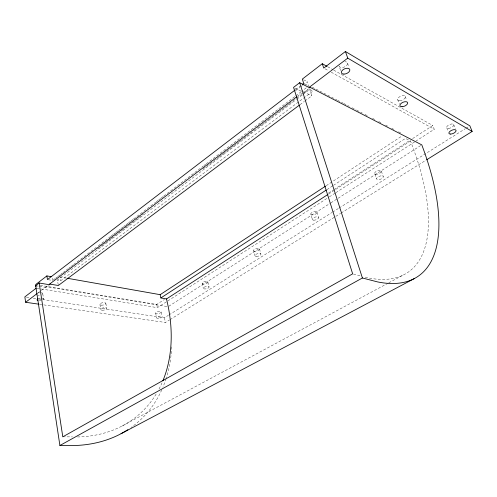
<?xml version="1.0" encoding="UTF-8"?>
<svg xmlns="http://www.w3.org/2000/svg" width="497" height="497" viewBox="0 0 497 497"><rect width="100%" height="100%" fill="white"/><g stroke="black" fill="none" stroke-linecap="round" stroke-linejoin="round"><path stroke-width="0.37" stroke-dasharray="2.48 1.86" d="M374.695 173.391L374.732 172.937A3.522 1.603 -20.4 0 1 378.621 170.452L379.459 170.347A3.522 1.603 -20.4 0 1 379.95 173.111A3.522 1.603 -20.4 0 1 374.695 173.391L376.589 178.852M295.709 89.541L300.026 86.242M295.603 90.659L299.921 87.36M300.536 86.888L302.387 85.478M303.002 85.006L307.32 81.707L308.712 85.987L301.928 91.144M53.272 279.997L55.124 278.587M55.745 278.121L57.596 276.711M58.211 276.245L60.062 274.841M60.677 274.369L62.529 272.965M63.15 272.499L65.616 270.623M66.231 270.151L68.083 268.747M68.698 268.281L70.549 266.87M71.17 266.404L73.022 265M73.637 264.528L97.698 246.251M98.319 245.785L110.657 236.41M111.272 235.945L113.123 234.541M113.738 234.068L115.59 232.664M116.211 232.198L118.062 230.788M118.677 230.322L120.529 228.918M121.144 228.446L122.995 227.042M123.61 226.57L125.461 225.166M126.083 224.7L127.934 223.29M128.549 222.824L130.4 221.42M131.015 220.948L132.867 219.544M133.488 219.071L155.698 202.204M156.313 201.739L158.164 200.328M158.779 199.862L160.63 198.452M161.252 197.986L163.103 196.582M163.718 196.11L203.205 166.122M203.826 165.65L205.671 164.246M206.292 163.78L295.137 96.294M295.758 95.828L301.306 91.61M37.716 293.112L40.735 290.82M41.338 290.366L46.171 286.701L168.104 306.699M297.33 96.35L301.654 93.069M39.468 286.322L46.283 287.44L48.619 285.669M303.785 92.535L308.643 88.864M97.4 248.916L102.966 244.698M103.587 244.232L105.445 242.822M106.066 242.356L107.924 240.952M108.539 240.48L110.396 239.076M111.017 238.61L143.204 214.25M203.248 168.812L218.73 157.102M219.345 156.636L221.202 155.232M221.824 154.76L223.681 153.356M224.296 152.89L226.154 151.486M226.775 151.013L228.632 149.609M229.247 149.143L231.105 147.733M231.726 147.267L233.584 145.863M234.205 145.391L236.063 143.987M236.678 143.521L238.535 142.117M239.156 141.645L241.014 140.241M241.629 139.775L243.487 138.365M244.108 137.899L245.965 136.495M246.58 136.023L258.962 126.654M259.583 126.188L261.441 124.784M262.056 124.312L263.913 122.908M264.534 122.442L266.392 121.038M267.013 120.566L268.871 119.162M269.486 118.696L271.343 117.286M271.965 116.82L273.822 115.416M274.437 114.944L276.295 113.54M276.916 113.074L278.774 111.67M279.389 111.198L281.246 109.794M281.867 109.328L283.725 107.917M284.346 107.451L286.204 106.047M286.819 105.575L288.676 104.171M289.297 103.705L296.106 98.549M296.721 98.083L301.679 94.337M302.294 93.865L309.103 88.715M58.217 284.818L57.435 280.041L296.106 99.698M296.721 99.226L302.288 95.026M302.909 94.554L309.712 89.417L312.973 91.088L60.851 280.631L57.435 280.041M300.002 104.681L304.35 101.425M304.972 100.959L311.805 95.846L309.712 89.417M326.206 185.71L402.092 135.911M326.939 189.612L332.779 185.803M333.431 185.375L405.434 138.408L410.503 140.999L412.609 146.652A215.76 89.795 54.7 0 1 367.55 277.742L363.661 276.723M40.269 285.309L156.71 304.456L164.526 299.393M328.604 193.035L333.164 190.084M333.81 189.661L409.994 140.278M412.597 138.588L432.781 125.505L434.248 129.276L416.008 141.03M328.529 194.06L335.034 189.848M335.686 189.425L410.503 140.999M36.983 288.291L157.387 307.649L167.16 301.356M167.812 300.94L328.716 197.272M329.362 196.849L335.226 193.072M335.879 192.65L415.355 141.446M168.756 306.282L330.25 203.261M330.903 202.844L337.444 198.676M338.097 198.26L421.133 145.286M42.494 299.517L164.439 317.813L168.384 315.334M169.036 314.924L331.928 212.542M332.586 212.126L338.494 208.411M339.153 208.001L465.26 128.735M465.919 128.325L468.547 126.673M39.462 304.27L165.445 322.485L169.39 320.025M170.049 319.614L340.513 213.437M341.172 213.027L426.078 160.146M122.057 426.041L388.095 283.184M388.778 282.818L403.819 274.742M62.796 436.826L72.469 436.888M77.464 436.925L78.868 436.938A163.196 118.298 49 0 0 156.698 393.177M26.384 297.1L29.453 297.56M33.287 298.138L37.89 298.827M38.654 298.939L41.723 299.399M35.685 285.707L38.71 286.197M48.197 279.699L52.657 280.463L52.191 277.556M66.356 278.096L60.255 277.022L60.851 280.631M353.398 274.04L360.797 275.978M303.505 91.665L311.805 95.846M294.926 88.081L301.058 91.162M312.265 87.192L336.923 99.94M337.606 100.295L343.085 103.127M343.769 103.482L349.248 106.308M351.988 107.725L356.094 109.849M356.784 110.204L362.257 113.036M364.997 114.453L368.426 116.223M372.533 118.348L375.272 119.765M378.695 121.535L381.435 122.952M385.548 125.07L387.598 126.132M391.711 128.257L394.45 129.674M398.557 131.798L400.613 132.861M304.965 84.055L308.712 85.987M303.574 79.756L307.32 81.707M325.106 68.828L328.498 70.704M331.207 72.208L434.248 129.276M327.672 66.741L333.065 69.754M333.736 70.133L432.781 125.505M202.136 283.333L202.254 283.625A2.939 1.18 -13.4 0 0 207.087 283.153A2.939 1.18 -13.4 0 0 205.683 281.432L204.938 281.544A2.939 1.18 -13.4 0 0 202.136 283.333L203.304 288.26M453.699 124.554L455.395 128.804M446.766 127.847L448.17 131.382M405.185 96.312L406.72 100.363M397.625 99.475L399.389 104.196M347.527 63.194L348.807 66.822M381.373 171.185L383.286 176.646A3.535 1.584 -20.3 0 1 378.49 179.665A3.535 1.584 -20.3 0 1 378.031 176.92A3.535 1.584 -20.3 0 1 383.286 176.646M340.613 70.493L339.103 66.138A4.479 2.578 -23 0 0 345.887 66.132A4.479 2.578 -23 0 0 344.961 61.703M317.03 212.2L318.652 217.475M310.793 214.238A3.28 1.448 -17.6 0 0 315.906 213.884A3.28 1.448 -17.6 0 0 315.036 211.529L314.228 211.635A3.28 1.448 -17.6 0 0 310.762 213.853L312.396 219.512M259.502 248.873L260.888 253.961M253.65 250.768A3.094 1.305 -15.2 0 0 258.626 250.345A3.094 1.305 -15.2 0 0 257.458 248.338L256.682 248.45A3.094 1.305 -15.2 0 0 253.576 250.438L255.017 255.862M207.876 282.141L209.063 287.055A2.945 1.162 -13.4 0 1 204.795 288.974A2.945 1.162 -13.4 0 1 204.696 286.931A2.945 1.162 -13.4 0 1 209.063 287.055M164.439 317.813L165.445 322.485M161.134 311.923A2.814 1.062 -12 0 1 157.176 313.694A2.814 1.062 -12 0 1 156.822 311.886A2.814 1.062 -12 0 1 161.134 311.923L162.146 316.676A2.82 1.05 -12 0 1 158.183 318.44A2.82 1.05 -12 0 1 157.829 316.651A2.82 1.05 -12 0 1 162.146 316.676M156.71 304.456L157.387 307.649M155.629 313.085L156.63 317.844M105.818 303.269L106.756 308.314M99.903 304.499L100.829 309.55M46.171 286.701L46.283 287.44M42.761 293.746L43.593 299.113M42.127 298.082A3.299 1.336 -8.2 0 1 43.059 299.834M40.996 300.66A3.299 1.336 -8.2 0 1 39.313 300.822M38.853 298.399A3.299 1.336 -8.2 0 1 40.518 298.057M41.301 292.702A3.286 1.348 -8.1 0 1 42.233 294.472M39.331 295.429A3.286 1.348 -8.1 0 1 37.729 295.398M38.033 293.006A3.286 1.348 -8.1 0 1 39.692 292.671M161.742 389.928A169.005 123.318 48.8 0 1 131.034 427.544M171.689 346.912A169.005 123.318 48.8 0 1 171.471 350.54M171.415 351.267A169.005 123.318 48.8 0 1 166.34 377.888M166.104 378.615A169.005 123.318 48.8 0 1 162.948 387.163M161.997 382.876A163.196 118.298 49 0 1 158.829 389.399M101.972 310.159A3.032 1.18 -10.3 0 0 106.756 308.625A3.032 1.18 -10.3 0 0 102.637 307.997A3.032 1.18 -10.3 0 0 101.972 310.159M256.346 256.39A3.1 1.292 -15.2 0 0 260.962 254.29A3.1 1.292 -15.2 0 0 256.551 254.042A3.1 1.292 -15.2 0 0 256.346 256.39M313.657 220.159A3.293 1.435 -17.5 0 0 318.676 217.86A3.293 1.435 -17.5 0 0 314.241 217.45A3.293 1.435 -17.5 0 0 313.657 220.159M399.743 100.692A4.138 2.118 -23.6 0 0 405.372 96.834A4.138 2.118 -23.6 0 0 399.377 96.909A4.138 2.118 -23.6 0 0 399.743 100.692M448.431 128.425A3.839 1.764 -23.7 0 0 453.817 125.002A3.839 1.764 -23.7 0 0 448.437 125.145A3.839 1.764 -23.7 0 0 448.431 128.425M101.053 305.121A3.025 1.193 -10.2 0 0 105.818 303.586A3.025 1.193 -10.2 0 0 101.705 302.94A3.025 1.193 -10.2 0 0 101.053 305.121"/><path stroke-width="0.75" d="M51.334 276.699L46.873 275.922L35.672 284.551L36.001 286.719M327.001 66.368L322.28 63.728L302.325 79.104L303.717 83.409L302.487 84.353M296.715 96.816L49.669 284.054L49.787 284.787L39.176 283.023L35.685 285.707L59.901 445.505L76.19 445.467A169.005 123.318 48.8 0 0 127.872 429.688M426.737 159.736L472.15 131.45L347.757 58.13L309.569 87.074L309.855 87.944L299.66 82.701L293.559 87.391L352.659 273.847L62.796 436.826L39.176 283.023M36.219 288.167L24.85 296.871L25.633 302.269L38.691 304.158M295.094 90.013L47.451 279.569L46.873 275.922M472.15 131.45L469.858 125.847L345.415 51.495L323.752 68.077L322.28 63.728M25.633 302.269L37.107 293.572M299.38 105.147L58.329 285.502L49.669 284.054M67.12 278.233L160.177 294.678L325.56 186.139M160.177 294.678L160.873 297.939L326.293 190.034M160.873 297.939L166.545 298.921L327.877 194.482M59.901 445.505L362.406 277.991L377.403 281.874A225.936 92.498 54.8 0 0 421.785 144.869L309.569 87.074M121.044 433.707L414.604 278.432M345.415 51.495L347.757 58.13M299.66 82.701L362.406 277.991M166.545 298.921L167.601 303.791A163.196 118.298 49 0 1 162.854 380.864M37.896 300.617A3.299 1.336 -8.2 0 1 38.145 298.685M450.667 134.078A3.852 1.752 -23.5 0 0 456.084 130.668A3.852 1.752 -23.5 0 0 450.692 130.823A3.852 1.752 -23.5 0 0 450.667 134.078M402.011 106.743A4.15 2.1 -23.4 0 0 407.677 102.904A4.15 2.1 -23.4 0 0 401.663 102.991A4.15 2.1 -23.4 0 0 402.011 106.743M343.918 74.115A4.498 2.553 -22.8 0 0 349.832 69.723A4.498 2.553 -22.8 0 0 343.042 69.717A4.498 2.553 -22.8 0 0 343.918 74.115"/></g></svg>
